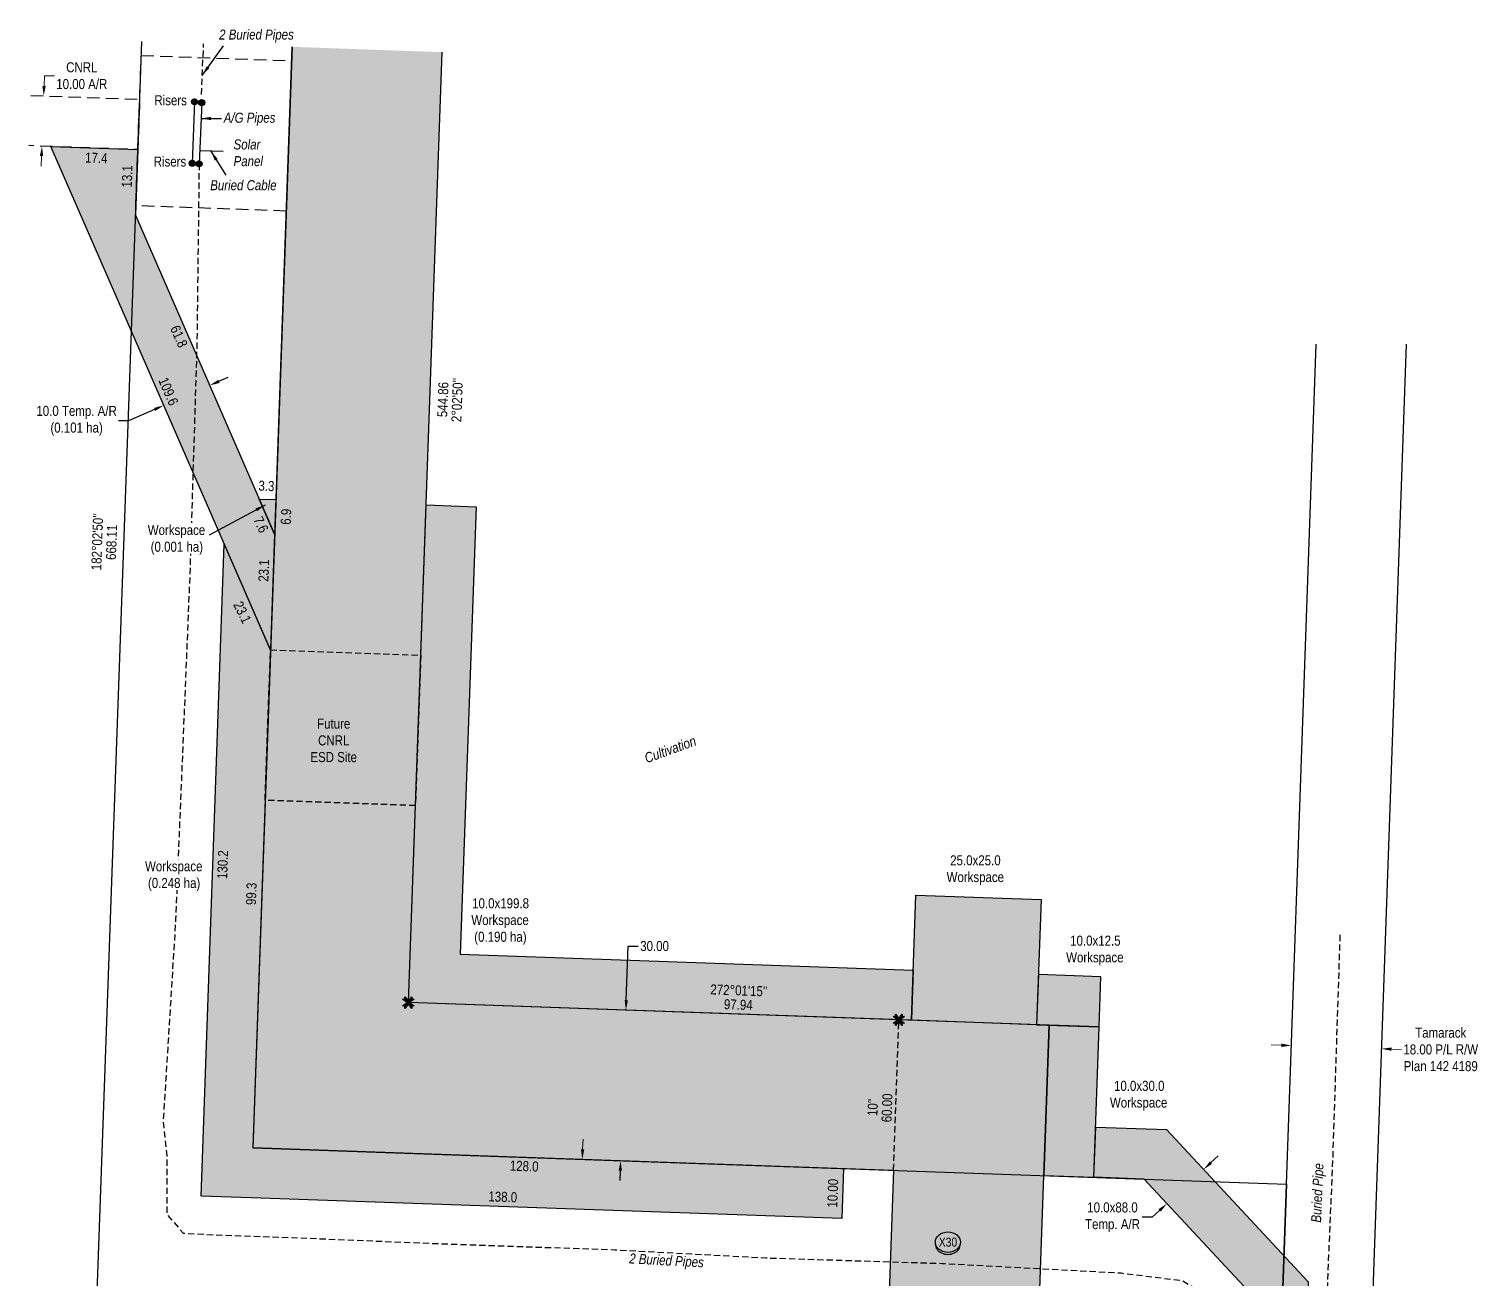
# Model space of a CAD drawing. Extents: x 338216 to 346362, y 6125251 to 6136161.
# Drawn here: x 340202 to 341647, y 6132348 to 6133593 of the extents above; entities that cross this region are included whole.
import ezdxf
from ezdxf.enums import TextEntityAlignment as Align

# ---------------------------------------------------------------- set-up
doc = ezdxf.new("R2010")
doc.units = 0
doc.header["$LTSCALE"] = 5
doc.header["$PDSIZE"] = 0.5
for name, pattern in [('foc-ACCESSROAD', [3.75, 2.5, -1.25]), ('foc-TRAV', [1.875, 1.25, -0.625]), ('HIDDEN2', [1.875, 1.25, -0.625]), ('UG_PIPE', [1.875, 1.25, -0.625])]:
    doc.linetypes.add(name, pattern=pattern)
doc.layers.get('Defpoints').update_dxf_attribs({"color": 9})
for name, color, linetype in [('AS-CABLE', 224, 'foc-CABLE'), ('AS-PIPE-AG', 44, 'Continuous'), ('AS-PIPE-UG', 44, 'UG_PIPE'), ('AS-PIPE-UG-T', 44, 'Continuous'), ('AS-POWER', 104, 'foc-POWER'), ('AS-SYMBOL', 7, 'Continuous'), ('C-AR', 13, 'foc-ACCESSROAD'), ('C-RW', 13, 'Continuous'), ('C-WS', 13, 'foc-ACCESSROAD'), ('F-RW', 190, 'Continuous'), ('L-BD', 7, 'Continuous'), ('L-BD1', 253, 'Continuous'), ('L-MON', 1, 'Continuous'), ('P-CROSSINGS', 250, 'Continuous'), ('P-PROPOSED', 10, 'Continuous'), ('P-PROPOSED-H', 21, 'Continuous'), ('P-TEMP-BLUE', 146, 'Continuous'), ('P-TEMP-BLUE-T', 146, 'Continuous'), ('P-TRAV', 4, 'foc-TRAV'), ('P-TXT', 4, 'Continuous'), ('T-EXISTING TFA', 220, 'HIDDEN2'), ('T-EXISTING TFA-T', 220, 'Continuous')]:
    doc.layers.add(name, color=color, linetype=linetype)
for name, color, linetype, lineweight in [('C-AR-T', 13, 'Continuous', 9), ('C-RW-T', 13, 'Continuous', 9), ('F-RW-T', 190, 'Continuous', 9), ('T-TEXT', 48, 'Continuous', 18)]:
    doc.layers.add(name, color=color, linetype=linetype, lineweight=lineweight)
doc.layers.add('P-TEMP-BLUE-H', color=7, linetype='Continuous', true_color=0x99e6ff)
doc.styles.add('80CG', font='ARIALN.TTF', dxfattribs={"height": 10})
doc.styles.add('80L', font='ARIALN.TTF', dxfattribs={"height": 10})
doc.styles.add('80LS', font='ARIALNI.TTF', dxfattribs={"height": 10})
doc.styles.add('Crossing', font='ARIALN.TTF', dxfattribs={"height": 10})
doc.styles.add('foc-LtypeFont', font='ARIALN.TTF', dxfattribs={"height": 7.35})
doc.linetypes.add('foc-CABLE', pattern='A,2,-1,["C",foc-LtypeFont,S=0.2,R=0,X=-0.625,Y=-0.75],-1.24,8', length=12.24)
doc.linetypes.add('foc-POWER', pattern='A,6,-1,["P",foc-LtypeFont,S=0.2,R=0,X=-0.625,Y=-0.75],-1.24,4', length=12.24)
doc.dimstyles.new('Compass 5 000', dxfattribs={"dimscale": 5, "dimtxt": 9, "dimasz": 2, "dimexe": 0.2, "dimexo": 0.0625, "dimgap": 0.5, "dimtad": 0, "dimtih": 1, "dimtoh": 1, "dimzin": 0, "dimdsep": 46, "dimtxsty": '80CG', "dimcen": 0.1, "dimse1": 1, "dimse2": 1, "dimclrd": 256, "dimclrt": 256, "dimaunit": 1, "dimadec": 4, "dimazin": 0, "dimtfac": 0.06, "dimtofl": 0, "dimtmove": 0, "dimatfit": 1, "dimfxl": 0.2, "dimtolj": 1, "dimtzin": 0, "dimlwd": -1, "dimarcsym": 0})

# ---------------------------------------------------------------- blocks, each defined once
blk = doc.blocks.new('*D320')
at = {"layer": 'Defpoints', "color": 0, "transparency": 16777216}
for p in [(341550.8, 6132576.1), (341460.4, 6132566.2), (341550.3, 6132563.1)]:
    blk.add_point(p, dxfattribs=at)
at = {"layer": 'F-RW-T', "transparency": 16777216}
for p, q in [((341450.9, 6132579.6), (341440.9, 6132580)), ((341560.8, 6132575.7), (341570.8, 6132575.4))]:
    blk.add_line(p, q, dxfattribs=at)
for points in [[(341451, 6132581.3), (341450.8, 6132577.9), (341460.9, 6132579.3)], [(341560.9, 6132577.4), (341560.7, 6132574.1), (341550.8, 6132576.1)]]:
    blk.add_solid(points, dxfattribs=at)
at = {"layer": 'F-RW-T', "transparency": 16777216, "insert": (341609.9, 6132575.4), "char_height": 10, "attachment_point": 5, "style": '80CG'}
blk.add_mtext('\\A1;Tamarack\\P18.00 P/L R/W\\PPlan 142 4189', dxfattribs=at)
blk = doc.blocks.new('*D322')
at = {"layer": 'C-RW-T', "transparency": 16777216}
for p, q in [((340754, 6132475.9), (340754.4, 6132485.9)), ((340748, 6132306.1), (340747.3, 6132285.7)), ((340747.3, 6132285.7), (340737.3, 6132285.7))]:
    blk.add_line(p, q, dxfattribs=at)
for points in [[(340752.3, 6132475.9), (340755.7, 6132475.8), (340753.7, 6132465.9)], [(340746.4, 6132306.1), (340749.7, 6132306), (340748.4, 6132316.1)]]:
    blk.add_solid(points, dxfattribs=at)
at = {"layer": 'Defpoints', "color": 0, "transparency": 16777216}
for p in [(340737.8, 6132466.5), (340753.7, 6132465.9), (340732.5, 6132316.6)]:
    blk.add_point(p, dxfattribs=at)
at = {"layer": 'C-RW-T', "transparency": 16777216, "insert": (340697.8, 6132285.7), "char_height": 10, "attachment_point": 5, "style": '80CG'}
blk.add_mtext('\\A1;CNRL\\P30.00 P/L R/W\\PPlan 212 2372', dxfattribs=at)
blk = doc.blocks.new('xing2')
h = blk.add_hatch(color=50)
h.dxf.hatch_style = 1
edge = h.paths.add_edge_path()
edge.add_ellipse((0, 0), major_axis=(-12.5, 0), ratio=0.816297, start_angle=0, end_angle=360)
h = blk.add_hatch(color=250)
h.dxf.hatch_style = 1
edge = h.paths.add_edge_path()
edge.add_ellipse((0, -2), major_axis=(-12.5, 0), ratio=0.816297, start_angle=0, end_angle=180)
edge.add_line((12.5, -2), (12.5, 0))
edge.add_ellipse((0, 0), major_axis=(-12.5, 0), ratio=0.816297, start_angle=0, end_angle=180, ccw=False)
edge.add_line((-12.5, 0), (-12.5, -2))
at = {"color": 250}
blk.add_ellipse((0, 0), major_axis=(-12.5, 0), ratio=0.816297, dxfattribs=at)
blk.add_ellipse((0, -2), major_axis=(-12.5, 0), ratio=0.816297, start_param=0, end_param=3.141593, dxfattribs=at)
at = {"color": 250, "style": 'Crossing'}
blk.add_attdef('CROSSING', text='', height=9, dxfattribs=at).set_placement((0.1, 0), align=Align.MIDDLE_CENTER)
at = {"color": 250, "style": 'Crossing', "flags": 1}
for tag, p in [('OWNER', (0.1, -12.5)), ('DESCRIPTION', (0.1, -25.8)), ('LOCATION', (0.1, -39.3)), ('DWG_REF', (0.1, -52.8))]:
    blk.add_attdef(tag, text='', height=9, dxfattribs=at).set_placement(p, align=Align.MIDDLE_CENTER)
blk = doc.blocks.new('*D323')
at = {"layer": 'Defpoints', "color": 0, "transparency": 16777216}
for p in [(340382.1, 6133237.6), (340393.1, 6133212.3), (340347.3, 6133192.3)]:
    blk.add_point(p, dxfattribs=at)
at = {"layer": 'P-TEMP-BLUE-T', "transparency": 16777216}
for p, q in [((340391.2, 6133241.6), (340400.4, 6133245.6)), ((340327.1, 6133213.6), (340301.2, 6133202.3)), ((340301.2, 6133202.3), (340291.2, 6133202.3))]:
    blk.add_line(p, q, dxfattribs=at)
for points in [[(340390.6, 6133243.1), (340391.9, 6133240), (340382.1, 6133237.6)], [(340326.4, 6133215.1), (340327.8, 6133212.1), (340336.3, 6133217.6)]]:
    blk.add_solid(points, dxfattribs=at)
at = {"layer": 'P-TEMP-BLUE-T', "transparency": 16777216, "insert": (340249.3, 6133202.3), "char_height": 10, "attachment_point": 5, "style": '80CG'}
blk.add_mtext('\\A1;10.0 Temp. A/R\\P(0.101 ha) ', dxfattribs=at)
blk = doc.blocks.new('RISER')
h = blk.add_hatch(color=255)
h.dxf.hatch_style = 1
edge = h.paths.add_edge_path()
edge.add_arc((0, 0), 0.7, 0, 360)
blk.add_hatch(color=48).paths.add_polyline_path([(0.58, -0.15), (-0.58, -0.15, 0.774597)])
at = {"color": 48}
blk.add_line((-0.58, -0.15), (0.58, -0.15), dxfattribs=at)
blk.add_circle((0, 0), 0.6, dxfattribs=at)
blk = doc.blocks.new('*D326')
at = {"layer": 'Defpoints', "color": 0, "transparency": 16777216}
for p in [(340805.2, 6132614.2), (340791.9, 6132464.5), (340799.9, 6132464.3)]:
    blk.add_point(p, dxfattribs=at)
at = {"layer": 'P-TXT', "transparency": 16777216}
for p, q in [((340797.5, 6132624.5), (340799.4, 6132678.5)), ((340799.4, 6132678.5), (340809.4, 6132678.5)), ((340791.5, 6132454.6), (340791.2, 6132444.6))]:
    blk.add_line(p, q, dxfattribs=at)
for points in [[(340795.9, 6132624.6), (340799.2, 6132624.5), (340797.2, 6132614.5)], [(340789.9, 6132454.6), (340793.2, 6132454.5), (340791.9, 6132464.5)]]:
    blk.add_solid(points, dxfattribs=at)
at = {"layer": 'P-TXT', "transparency": 16777216, "insert": (340825.8, 6132678.5), "char_height": 10, "attachment_point": 5, "style": '80CG'}
blk.add_mtext('\\A1;30.00', dxfattribs=at)
blk = doc.blocks.new('*D327')
at = {"layer": 'C-AR-T', "transparency": 16777216}
for p, q in [((340216.8, 6133536.1), (340217.2, 6133546.3)), ((340217.2, 6133546.3), (340227.2, 6133546.3)), ((340214.4, 6133466.1), (340214, 6133456.1))]:
    blk.add_line(p, q, dxfattribs=at)
for points in [[(340215.2, 6133536.2), (340218.5, 6133536), (340216.5, 6133526.1)], [(340212.7, 6133466.2), (340216, 6133466.1), (340214.7, 6133476.1)]]:
    blk.add_solid(points, dxfattribs=at)
at = {"layer": 'Defpoints', "color": 0, "transparency": 16777216}
for p in [(340278.1, 6133523.9), (340214.7, 6133476.1), (340276.3, 6133474)]:
    blk.add_point(p, dxfattribs=at)
at = {"layer": 'C-AR-T', "transparency": 16777216, "insert": (340254.5, 6133546.3), "char_height": 10, "attachment_point": 5, "style": '80CG'}
blk.add_mtext('\\A1;CNRL\\P10.00 A/R', dxfattribs=at)
blk = doc.blocks.new('TEMP')
h = blk.add_hatch(color=255)
h.dxf.hatch_style = 1
h.paths.add_polyline_path([(0, 0.25), (-0.67, 1.15), (-0.67, 0.67), (-1.15, 0.67), (-0.25, 0), (-1.15, -0.67), (-0.67, -0.67), (-0.67, -1.15), (0, -0.25), (0.67, -1.15), (0.67, -0.67), (1.15, -0.67), (0.25, 0), (1.15, 0.67), (0.67, 0.67), (0.67, 1.15)])
h.paths.add_polyline_path([(0.57, 0.85), (0.57, 0.57), (0.85, 0.57), (0.08, 0), (0.85, -0.57), (0.57, -0.57), (0.57, -0.85), (0, -0.08), (-0.57, -0.85), (-0.57, -0.57), (-0.85, -0.57), (-0.08, 0), (-0.85, 0.57), (-0.57, 0.57), (-0.57, 0.85), (0, 0.08)], flags=16)
h = blk.add_hatch(color=1)
h.dxf.hatch_style = 1
h.paths.add_polyline_path([(0, 0.08), (-0.57, 0.85), (-0.57, 0.57), (-0.85, 0.57), (-0.08, 0), (-0.85, -0.57), (-0.57, -0.57), (-0.57, -0.85), (0, -0.08), (0.57, -0.85), (0.57, -0.57), (0.85, -0.57), (0.08, 0), (0.85, 0.57), (0.57, 0.57), (0.57, 0.85)])
at = {"color": 1}
for p, q in [((-0.08, 0), (0.08, 0)), ((0, 0.08), (0, -0.08))]:
    blk.add_line(p, q, dxfattribs=at)
at = {"color": 255, "flags": 128}
blk.add_lwpolyline([(-0.25, 0), (-1.15, 0.67), (-0.67, 0.67), (-0.67, 1.15), (0, 0.25), (0.67, 1.15), (0.67, 0.67), (1.15, 0.67), (0.25, 0), (1.15, -0.67), (0.67, -0.67), (0.67, -1.15), (0, -0.25), (-0.67, -1.15), (-0.67, -0.67), (-1.15, -0.67)], close=True, dxfattribs=at)
at = {"color": 1, "flags": 128}
blk.add_lwpolyline([(-0.08, 0), (-0.85, 0.57), (-0.57, 0.57), (-0.57, 0.85), (0, 0.08), (0.57, 0.85), (0.57, 0.57), (0.85, 0.57), (0.08, 0), (0.85, -0.57), (0.57, -0.57), (0.57, -0.85), (0, -0.08), (-0.57, -0.85), (-0.57, -0.57), (-0.85, -0.57)], close=True, dxfattribs=at)
blk = doc.blocks.new('*D329')
at = {"layer": 'Defpoints', "color": 0, "transparency": 16777216}
for p in [(341373.4, 6132455.8), (341396.9, 6132430.5), (341360.4, 6132396.4)]:
    blk.add_point(p, dxfattribs=at)
at = {"layer": 'P-TEMP-BLUE-T', "transparency": 16777216}
for p, q in [((341380.7, 6132462.6), (341388, 6132469.4)), ((341329.5, 6132414.9), (341322.2, 6132408.1)), ((341322.2, 6132408.1), (341312.2, 6132408.1))]:
    blk.add_line(p, q, dxfattribs=at)
for points in [[(341379.6, 6132463.8), (341381.8, 6132461.4), (341373.4, 6132455.8)], [(341328.4, 6132416.1), (341330.6, 6132413.7), (341336.8, 6132421.7)]]:
    blk.add_solid(points, dxfattribs=at)
at = {"layer": 'P-TEMP-BLUE-T', "transparency": 16777216, "insert": (341282.5, 6132408.1), "char_height": 10, "attachment_point": 5, "style": '80CG'}
blk.add_mtext('\\A1;10.0x88.0\\PTemp. A/R', dxfattribs=at)

msp = doc.modelspace()

# ---------------------------------------------------------------- hatches: boundary and pattern name
at = {"layer": 'P-PROPOSED-H'}
h = msp.add_hatch(color=256, dxfattribs=at)
h.dxf.hatch_style = 1
h.paths.add_polyline_path([(340613.989, 6133569.771), (340464.117, 6133575.119), (340424.951, 6132477.582), (341064.152, 6132455.044), (341053.529, 6132153.762), (341203.403, 6132148.477), (341219.311, 6132599.633), (340580.173, 6132622.169)])
at = {"layer": 'P-TEMP-BLUE-H'}
h = msp.add_hatch(color=256, dxfattribs=at)
h.dxf.hatch_style = 1
h.paths.add_polyline_path([(340442.657, 6132973.764), (340223.572, 6133475.818), (340310.415, 6133472.758), (340308.031, 6133407.258), (340446.78, 6133089.302)])
h = msp.add_hatch(color=256, dxfattribs=at)
h.dxf.hatch_style = 1
h.paths.add_polyline_path([(340431.53, 6133124.251), (340446.78, 6133089.302), (340448.007, 6133123.663)])
h = msp.add_hatch(color=256, dxfattribs=at)
h.dxf.hatch_style = 1
h.paths.add_polyline_path([(340597.878, 6133118.319), (340647.824, 6133116.538), (340631.913, 6132670.365), (341083.688, 6132654.435), (341081.926, 6132604.477), (340580.173, 6132622.169)])
h = msp.add_hatch(color=256, dxfattribs=at)
h.dxf.hatch_style = 1
h.paths.add_polyline_path([(340425.141, 6132477.475), (341014.255, 6132456.703), (341012.494, 6132406.756), (340423.36, 6132427.529), (340373.412, 6132429.29), (340396.607, 6133079.292), (340442.826, 6132973.378)])
h = msp.add_hatch(color=256, dxfattribs=at)
h.dxf.hatch_style = 1
h.paths.add_polyline_path([(341081.926, 6132604.477), (341086.33, 6132729.372), (341211.225, 6132724.968), (341206.821, 6132600.073)])
h = msp.add_hatch(color=256, dxfattribs=at)
h.dxf.hatch_style = 1
h.paths.add_polyline_path([(341269.269, 6132597.871), (341271.014, 6132647.83), (341208.583, 6132650.031), (341206.821, 6132600.073)])
h = msp.add_hatch(color=256, dxfattribs=at)
h.dxf.hatch_style = 1
h.paths.add_polyline_path([(341219.311, 6132599.633), (341214.026, 6132449.759), (341263.984, 6132447.998), (341269.269, 6132597.871)])
h = msp.add_hatch(color=256, dxfattribs=at)
h.dxf.hatch_style = 1
h.paths.add_polyline_path([(341420.53, 6132142.304), (341426.964, 6132324.943), (341313.942, 6132446.234), (341263.984, 6132447.998), (341265.747, 6132497.955), (341336.398, 6132495.462), (341477.651, 6132343.875), (341470.488, 6132140.544)])

# ---------------------------------------------------------------- linework, layer by layer
at = {"layer": 'AS-CABLE', "flags": 128}
msp.add_lwpolyline([(340395.393, 6133470.617), (340373.288, 6133471.457)], dxfattribs=at)
at = {"layer": 'AS-PIPE-AG', "flags": 128}
for points in [[(340366.783, 6133520.227), (340366.848, 6133520.297), (340364.573, 6133459.052)], [(340374.078, 6133519.507), (340371.483, 6133458.482)]]:
    msp.add_lwpolyline(points, dxfattribs=at)
at = {"layer": 'AS-PIPE-UG', "flags": 128}
for points in [[(340373.763, 6133527.707), (340376.026, 6133578.263)], [(341509.327, 6132689.581), (341502.094, 6132467.064), (341488.096, 6132136.938)]]:
    msp.add_lwpolyline(points, dxfattribs=at)
at = {"layer": 'C-AR', "flags": 128}
msp.add_lwpolyline([(340203.588, 6133526.592), (340312.199, 6133522.715), (340310.415, 6133472.758), (340201.803, 6133476.585)], dxfattribs=at)
at = {"layer": 'C-WS', "flags": 128}
msp.add_lwpolyline([(340308.414, 6133416.688), (340313.764, 6133566.56), (340463.636, 6133561.21), (340458.285, 6133411.338)], close=True, dxfattribs=at)
at = {"layer": 'F-RW', "flags": 128}
for points in [[(341445.422, 6132139.943), (341485.545, 6133278.603)], [(341575.562, 6133278.603), (341535.327, 6132136.772)]]:
    msp.add_lwpolyline(points, dxfattribs=at)
at = {"layer": 'P-TEMP-BLUE', "flags": 128}
for points in [[(340431.53, 6133124.251), (340448.007, 6133123.663), (340446.78, 6133089.302)], [(341081.926, 6132604.477), (341086.33, 6132729.372), (341211.225, 6132724.968), (341206.821, 6132600.073)], [(341269.269, 6132597.871), (341271.014, 6132647.83), (341208.583, 6132650.031), (341206.821, 6132600.073)], [(341219.311, 6132599.633), (341214.026, 6132449.759), (341263.984, 6132447.998), (341269.269, 6132597.871)], [(341420.53, 6132142.304), (341426.964, 6132324.943), (341313.942, 6132446.234), (341263.984, 6132447.998), (341265.747, 6132497.955), (341336.398, 6132495.462), (341477.651, 6132343.875), (341470.488, 6132140.544)]]:
    msp.add_lwpolyline(points, close=True, dxfattribs=at)
at = {"layer": 'P-TRAV', "flags": 128}
msp.add_lwpolyline([(341064.152, 6132455.044), (341069.44, 6132605.017)], dxfattribs=at)
at = {"layer": 'T-EXISTING TFA', "flags": 128}
msp.add_lwpolyline([(340587.182, 6132818.575), (340437.301, 6132823.92), (340442.645, 6132973.792), (340592.521, 6132968.447)], close=True, dxfattribs=at)

# ---------------------------------------------------------------- block references
at = {"layer": 'AS-SYMBOL', "xscale": 4.998900549999984, "yscale": 4.998900549999984, "zscale": 24.99450274999982}
for p in [(340366.848, 6133520.297), (340374.078, 6133519.507), (340364.573, 6133459.052), (340371.483, 6133458.482)]:
    msp.add_blockref('RISER', p, dxfattribs=at)
at = {"layer": 'L-MON', "xscale": 4.997801341758031, "yscale": 4.997801341758031, "zscale": 24.98900670879008}
for p in [(340580.173, 6132622.169), (341069.44, 6132605.017)]:
    msp.add_blockref('TEMP', p, dxfattribs=at)
at = {"layer": 'P-CROSSINGS', "xscale": 0.999560268351608, "yscale": 0.999560268351608, "zscale": 0.999560268351608}
msp.add_blockref('xing2', (341118.314, 6132383.308, -767.306), dxfattribs=at).add_auto_attribs({'CROSSING': 'X30'})

# ---------------------------------------------------------------- texts
at = {"layer": 'AS-CABLE', "insert": (340382.578, 6133442.166), "char_height": 9.9956, "attachment_point": 1, "style": '80L'}
msp.add_mtext_dynamic_manual_height_columns('{\\fArial Narrow|b0|i1|c0|p34;Buried Cable}', width=68.55982, gutter_width=50, heights=[0], dxfattribs=at)
at = {"layer": 'AS-PIPE-AG', "insert": (340396.068, 6133509.468), "char_height": 9.9956, "attachment_point": 1, "style": '80L'}
msp.add_mtext_dynamic_manual_height_columns('{\\fArial Narrow|b0|i1|c0|p34;A/G Pipes}', width=53.24296, gutter_width=50, heights=[0], dxfattribs=at)
at = {"layer": 'AS-PIPE-UG-T', "insert": (340391.474, 6133592.383), "char_height": 9.9956, "attachment_point": 1, "style": '80L'}
msp.add_mtext_dynamic_manual_height_columns('{\\fArial Narrow|b0|i1|c0|p34;2 Buried Pipes}', width=404.89984, gutter_width=49.989, heights=[0], dxfattribs=at)
at = {"layer": 'AS-PIPE-UG-T', "char_height": 9.9956, "attachment_point": 1, "style": '80L'}
for s, width, insert, rotation in [('{\\fArial Narrow|b0|i1|c0|p34;Buried Pipe}', 74.56518, (341480.546, 6132403.061), 87.6151), ('{\\fArial Narrow|b0|i1|c0|p34;2 Buried Pipes}', 404.89984, (340800.795, 6132372.11), 356.907224)]:
    msp.add_mtext_dynamic_manual_height_columns(s, width=width, gutter_width=49.989, heights=[0], dxfattribs=dict(at, insert=insert, rotation=rotation))
at = {"layer": 'AS-POWER', "insert": (340405.872, 6133482.819), "char_height": 9.9956, "attachment_point": 1, "style": '80L'}
msp.add_mtext_dynamic_manual_height_columns('{\\fArial Narrow|b0|i1|c0|p34;Solar\\PPanel}', width=68.55982, gutter_width=50, heights=[0], dxfattribs=at)
at = {"layer": 'L-BD', "style": '80L'}
for s, p in [("182°02'50''", (340269.846, 6133081.593)), ('668.11', (340284.08, 6133081.084))]:
    msp.add_text(s, height=9.9956, rotation=87.9528, dxfattribs=at).set_placement(p, align=Align.MIDDLE)
at = {"layer": 'L-BD1', "style": '80L'}
for s, height, rotation, p in [('544.86', 9.9956, 87.9576, (340614.596, 6133223.406)), ("2°02'50''", 9.9956, 87.9576, (340628.831, 6133222.898)), ("272°01'15''", 9.9978, 357.9806, (340909.824, 6132634.346)), ('97.94', 9.9978, 357.9806, (340909.322, 6132620.108)), ("10''", 9.9956, 87.9807, (341043.325, 6132517.661)), ('60.00', 9.9956, 87.9807, (341057.56, 6132517.159))]:
    msp.add_text(s, height=height, rotation=rotation, dxfattribs=at).set_placement(p, align=Align.MIDDLE)
at = {"layer": 'P-TEMP-BLUE-T', "style": '80L'}
for s, height, rotation, p in [('17.4', 9.9978, 357.982, (340268.99, 6133464.409)), ('13.1', 9.9978, 87.9154, (340299.67, 6133445.966)), ('61.8', 9.9978, 293.5754, (340351.408, 6133286.366)), ('109.6', 9.9978, 293.5754, (340340.914, 6133231.563)), ('3.3', 9.9956, 357.9583, (340438.644, 6133137.371)), ('7.6', 9.9956, 296.173, (340433.179, 6133098.796)), ('6.9', 9.9956, 87.9881, (340458.171, 6133106.568)), ('23.1', 9.9978, 87.9563, (340435.97, 6133052.908)), ('23.1', 9.9956, 296.173, (340414.69, 6133011.299)), ('130.2', 9.9978, 87.9563, (340394.915, 6132759.739)), ('99.3', 9.9978, 87.9563, (340423.531, 6132730.55)), ('128.0', 9.9978, 357.9806, (340695.778, 6132459.152)), ('10.00', 9.9978, 87.9563, (341003.463, 6132432.064)), ('138.0', 9.9978, 357.9806, (340674.366, 6132428.456))]:
    msp.add_text(s, height=height, rotation=rotation, dxfattribs=at).set_placement(p, align=Align.MIDDLE)
at = {"layer": 'P-TEMP-BLUE-T', "char_height": 9.9978, "attachment_point": 1, "style": '80L', "bg_fill": 3, "box_fill_scale": 1.2, "bg_fill_color": 256, "bg_fill_transparency": 0}
for s, insert in [('\\pi4.1384;10.0x12.5\\P\\pi0.12842;Workspace', (341236.157, 6132688.917)), ('\\pi4.1828;10.0x30.0\\P\\pi0.12842;Workspace', (341279.831, 6132544.121))]:
    msp.add_mtext_dynamic_manual_height_columns(s, width=56.88831, gutter_width=49.989, heights=[0], dxfattribs=dict(at, insert=insert))
at = {"layer": 'T-EXISTING TFA-T', "insert": (340505.727, 6132883.529), "char_height": 9.9956, "width": 50.86889, "attachment_point": 5, "style": '80CG'}
msp.add_mtext('\\A1;Future\\PCNRL\\PESD Site', dxfattribs=at)
at = {"layer": 'T-TEXT', "style": '80LS'}
msp.add_text('Cultivation', height=9.9956, rotation=20, dxfattribs=at).set_placement((340841.419, 6132874.615), align=Align.MIDDLE_CENTER)
at = {"layer": 'T-TEXT', "char_height": 9.9956, "attachment_point": 1, "style": '80L'}
for insert in [(340326.882, 6133526.842), (340326.21, 6133465.752)]:
    msp.add_mtext_dynamic_manual_height_columns('Risers', width=22.72123, gutter_width=50, heights=[0], dxfattribs=dict(at, insert=insert))

# ---------------------------------------------------------------- dimensions: what is measured, and where the dimension line sits
at = {"layer": 'C-AR-T'}
dim = msp.add_linear_dim(base=(340214.736, 6133476.129), p1=(340278.087, 6133523.933), p2=(340276.326, 6133473.959), angle=267.981999, text='CNRL\\P10.00 A/R', dimstyle='Compass 5 000', dxfattribs=at)
dim.commit()
dim.dimension.update_dxf_attribs({"geometry": '*D327', "text_midpoint": (340254.491, 6133546.305), "dimtype": 161})
at = {"layer": 'C-RW-T'}
dim = msp.add_linear_dim(base=(340753.654, 6132465.892), p1=(340732.518, 6132316.61), p2=(340737.801, 6132466.451), angle=87.9806, text='CNRL\\P30.00 P/L R/W\\PPlan 212 2372', dimstyle='Compass 5 000', dxfattribs=at)
dim.commit()
dim.dimension.update_dxf_attribs({"geometry": '*D322', "text_midpoint": (340697.828, 6132285.681), "dimtype": 161})
at = {"layer": 'F-RW-T'}
dim = msp.add_linear_dim(base=(341550.807, 6132576.086), p1=(341460.443, 6132566.223), p2=(341550.348, 6132563.055), angle=357.9819, text='Tamarack\\P18.00 P/L R/W\\PPlan 142 4189', dimstyle='Compass 5 000', dxfattribs=at)
dim.commit()
dim.dimension.update_dxf_attribs({"geometry": '*D320', "text_midpoint": (341609.881, 6132575.381), "dimtype": 161})
at = {"layer": 'P-TEMP-BLUE-T'}
for base, p1, p2, angle, text, picture, middle in [((340382.077, 6133237.576), (340347.286, 6133192.315), (340393.103, 6133212.309), 23.575423, '10.0 Temp. A/R\\P(0.101 ha) ', '*D323', (340249.31, 6133202.297)), ((341373.379, 6132455.776), (341360.35, 6132396.431), (341396.922, 6132430.51), 42.978788, '10.0x88.0\\PTemp. A/R', '*D329', (341282.522, 6132408.063))]:
    dim = msp.add_linear_dim(base=base, p1=p1, p2=p2, angle=angle, text=text, dimstyle='Compass 5 000', dxfattribs=at)
    dim.commit()
    dim.dimension.update_dxf_attribs({"geometry": picture, "text_midpoint": middle, "dimtype": 161})
at = {"layer": 'P-TXT'}
dim = msp.add_linear_dim(base=(340791.889, 6132464.544), p1=(340805.181, 6132614.235), p2=(340799.893, 6132464.262), angle=267.9806, text='30.00', dimstyle='Compass 5 000', dxfattribs=at)
dim.commit()
dim.dimension.update_dxf_attribs({"geometry": '*D326', "text_midpoint": (340825.758, 6132678.547), "dimtype": 161})

# ---------------------------------------------------------------- leaders
at = {"layer": 'AS-CABLE'}
msp.add_leader([(340383.289, 6133471.087), (340398.068, 6133447.035)], dimstyle='Compass 5 000', dxfattribs=at)
at = {"layer": 'AS-PIPE-AG'}
msp.add_leader([(340373.405, 6133503.677), (340393.699, 6133503.677)], dimstyle='Compass 5 000', dxfattribs=at)
at = {"layer": 'AS-PIPE-UG-T'}
msp.add_leader([(340374.614, 6133546.705), (340395.884, 6133576.056)], dimstyle='Compass 5 000', dxfattribs=at)

# ---------------------------------------------------------------- next in the draw order: texts
at = {"layer": 'P-TEMP-BLUE-T', "char_height": 9.9978, "attachment_point": 1, "style": '80L', "bg_fill": 3, "box_fill_scale": 1.2, "bg_fill_color": 256, "bg_fill_transparency": 0}
for s, width, insert in [('\\pi6.6277;25.0x25.0\\P\\pi3.0269;Workspace', 62.68527, (341114.02, 6132769)), ('\\pi0.97407;10.0x199.8\\P\\pi0.12842;Workspace\\P\\pi3.0302;(0.190 ha)', 56.88831, (340642.897, 6132726.146))]:
    msp.add_mtext_dynamic_manual_height_columns(s, width=width, gutter_width=49.989, heights=[0], dxfattribs=dict(at, insert=insert))

# ---------------------------------------------------------------- next in the draw order: linework, layer by layer
at = {"layer": 'AS-PIPE-UG', "flags": 128}
msp.add_lwpolyline([(340371.483, 6133458.482), (340369.288, 6133278.603), (340362.217, 6133049.125), (340348.1, 6132705.216), (340335.633, 6132503.36), (340339.157, 6132469.912), (340339.252, 6132411.12), (340355.599, 6132392.309), (340386.187, 6132390.655), (340472.993, 6132387.475), (340622.75, 6132381.327), (340786.284, 6132375.713), (340936.811, 6132367.58), (341113.042, 6132362.086), (341291.053, 6132352.533), (341351.99, 6132344.99), (341361.248, 6132339.626), (341366.241, 6132318.221), (341362.422, 6132194.133), (341359.688, 6132142.966)], dxfattribs=at)
at = {"layer": 'C-RW', "flags": 128}
msp.add_lwpolyline([(340464.272, 6133575.114), (340425.141, 6132477.475), (341456.035, 6132441.126), (341445.422, 6132139.943), (341295.581, 6132145.226), (341300.914, 6132296.569), (340269.959, 6132332.92), (340314.433, 6133580.461)], dxfattribs=at)
at = {"layer": 'P-PROPOSED', "flags": 128}
msp.add_lwpolyline([(340464.117, 6133575.119), (340424.951, 6132477.582), (341064.152, 6132455.044), (341053.529, 6132153.762), (341203.403, 6132148.477), (341219.311, 6132599.633), (340580.173, 6132622.169), (340613.989, 6133569.771)], dxfattribs=at)
at = {"layer": 'P-TEMP-BLUE', "flags": 128}
for points in [[(340597.878, 6133118.319), (340647.824, 6133116.538), (340631.913, 6132670.365), (341083.688, 6132654.435), (341081.926, 6132604.477), (340580.173, 6132622.169)], [(340425.141, 6132477.475), (341014.255, 6132456.703), (341012.494, 6132406.756), (340423.36, 6132427.529), (340373.412, 6132429.29), (340396.607, 6133079.292), (340442.826, 6132973.378), (340425.141, 6132477.475)]]:
    msp.add_lwpolyline(points, close=True, dxfattribs=at)

# ---------------------------------------------------------------- next in the draw order: texts
at = {"layer": 'P-TEMP-BLUE-T', "char_height": 9.9956, "attachment_point": 1, "style": '80L', "bg_fill": 3, "box_fill_scale": 1.2, "bg_fill_color": 256, "bg_fill_transparency": 0}
for s, width, insert in [('\\pi0.13464;Workspace\\P\\pi3.0358;(0.001 ha) ', 56.88831, (340320.16, 6133098.355)), ('\\pi-1.5368;Workspace\\P\\pi1.3644;(0.248 ha)', 53.54543, (340319.101, 6132763.077))]:
    msp.add_mtext_dynamic_manual_height_columns(s, width=width, gutter_width=49.989, heights=[0], dxfattribs=dict(at, insert=insert))

# ---------------------------------------------------------------- next in the draw order: linework, layer by layer
at = {"layer": 'P-TEMP-BLUE', "flags": 128}
msp.add_lwpolyline([(340442.657, 6132973.764), (340223.572, 6133475.818), (340310.415, 6133472.758), (340308.031, 6133407.258), (340446.78, 6133089.302)], close=True, dxfattribs=at)

# ---------------------------------------------------------------- next in the draw order: leaders
at = {"layer": 'P-TEMP-BLUE-T'}
msp.add_leader([(340437.275, 6133118.208), (340381.445, 6133088.34)], dimstyle='Compass 5 000', dxfattribs=at)

doc.saveas('drawing.dxf')
